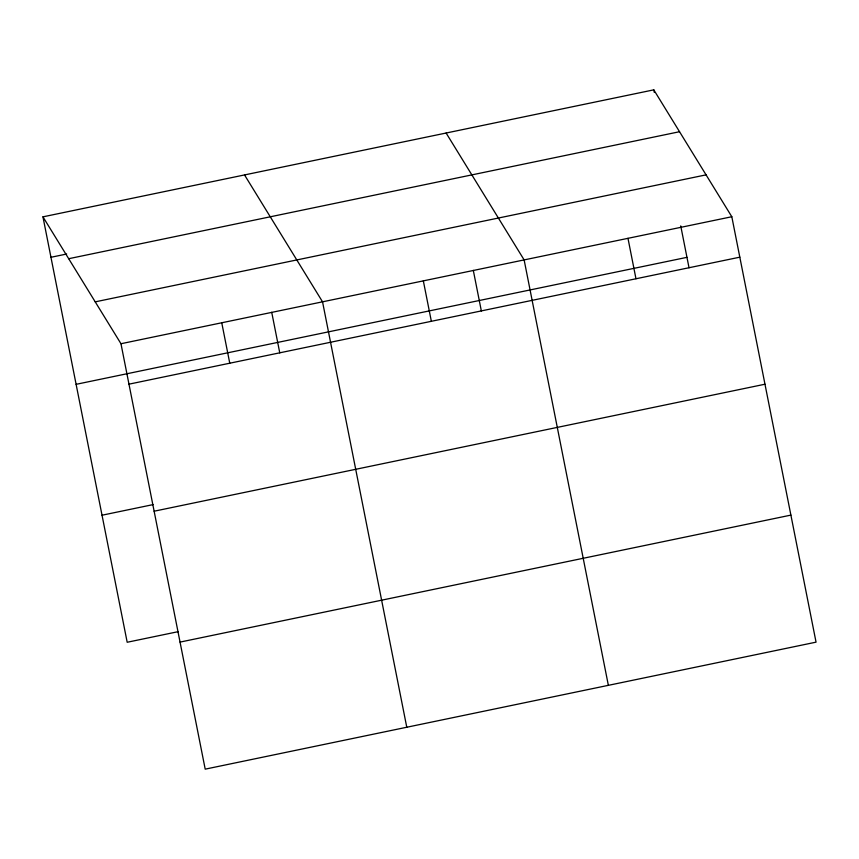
<?xml version="1.0" encoding="UTF-8"?>
<svg xmlns="http://www.w3.org/2000/svg" width="859" height="859" viewBox="0 0 859 859"><rect width="100%" height="100%" fill="white"/><g stroke="black" fill="none" stroke-linecap="round" stroke-linejoin="round"><path stroke-width="1.29" d="M42.95 216.844L653.796 89.851L731.814 216.736L816.05 642.156L205.204 769.149L120.969 343.729L42.95 216.844L127.186 642.264L178.232 631.655M50.96 257.281L66.669 254.017M68.699 258.709L679.544 131.717M95.22 301.853L706.066 174.86M120.969 343.729L731.814 216.736M76.107 384.327L686.964 257.335M128.968 384.166L739.824 257.174M102.028 515.217L153.085 504.609M154.126 511.212L764.972 384.22M180.046 642.102L790.892 515.11M446.111 133.027L524.13 259.912L608.365 685.342M244.525 174.935L322.544 301.82L406.779 727.24M653.796 89.851L654.311 92.461M680.736 225.896L689.036 267.804M627.972 238.319L635.971 278.756M473.309 270.381L481.351 310.979M423.337 280.861L431.347 321.298M271.723 312.289L279.766 352.888M221.751 322.769L229.761 363.207"/></g></svg>
